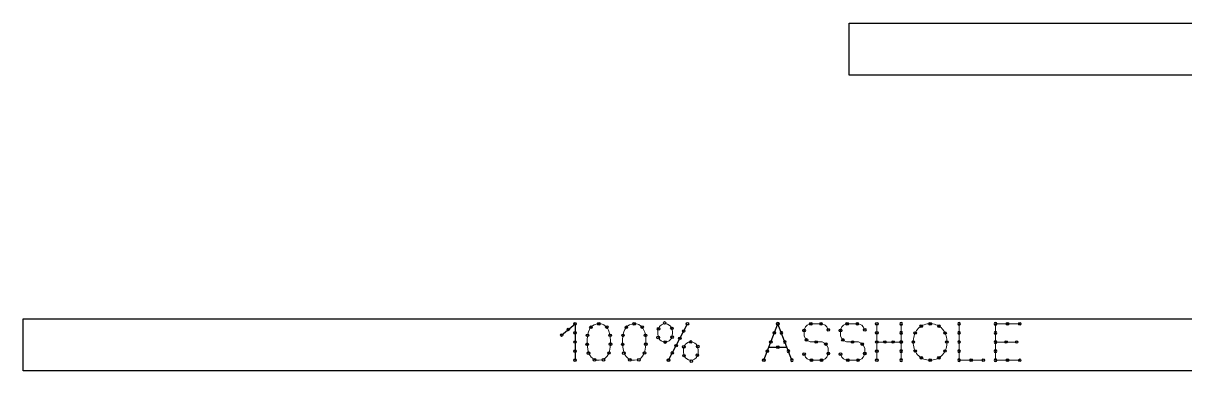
# Model space of a CAD drawing. Header units: millimetres. Extents: x 914 to 3588, y 1690 to 3669.
# Drawn here: x 914 to 1810, y 1690 to 1958 of the extents above; entities that cross this region are included whole.
import ezdxf

# ---------------------------------------------------------------- set-up
doc = ezdxf.new("R2010")
doc.units = ezdxf.units.MM

# ---------------------------------------------------------------- blocks, each defined once
blk = doc.blocks.new('*U268')
blk.add_circle((0, 0), 1)
blk = doc.blocks.new('*U270')
at = {"color": 0, "linetype": 'ByBlock', "lineweight": -2, "transparency": 16777216}
for p in [(2044.43, 2122.65), (2052.31, 2122.65), (2044.93, 2094.53), (2052.81, 2094.53)]:
    blk.add_blockref('*U268', p, dxfattribs=at)
for p, rotation in [((2039.27, 2117.46), 89.99999999999999), ((2057.98, 2117.96), 296.2586595547999), ((2041.18, 2110.17), 135.0000000000105), ((2048.62, 2108.61), 180), ((2056.05, 2107), 135.7638984609377), ((2039.27, 2099.22), 296.2586595548125), ((2057.98, 2099.72), 90)]:
    blk.add_blockref('*U268', p, dxfattribs=dict(at, rotation=rotation))
blk = doc.blocks.new('*U273')
blk.add_circle((0, 0), 1)
blk = doc.blocks.new('*U274')
at = {"color": 0, "linetype": 'ByBlock', "lineweight": -2, "transparency": 16777216, "rotation": 40.13617676390024}
for p in [(1334.01, 1721.79), (1339.17, 1726.14), (1328.85, 1717.44)]:
    blk.add_blockref('*U273', p, dxfattribs=at)
blk = doc.blocks.new('*U275')
blk.add_circle((0, 0), 1)
blk = doc.blocks.new('*U276')
at = {"color": 0, "linetype": 'ByBlock', "lineweight": -2, "transparency": 16777216, "rotation": 90}
for p in [(1339.17, 1726.14), (1339.17, 1719.11), (1339.17, 1712.08), (1339.17, 1705.05), (1339.17, 1698.02)]:
    blk.add_blockref('*U275', p, dxfattribs=at)
blk = doc.blocks.new('*U277')
blk.add_circle((1.97, -0.02), 1)
blk = doc.blocks.new('*U278')
at = {"color": 0, "linetype": 'ByBlock', "lineweight": -2, "transparency": 16777216}
for p, rotation in [((1743.24, 1826.48), 57.47510971221053), ((1748.42, 1830.62), 6.044092162240173), ((1754.97, 1829.43), 324.5445255655567), ((1741.55, 1819.9), 85.45195759087375), ((1758.6, 1823.8), 285.7807533095264), ((1741.59, 1813.05), 94.12759170251279), ((1759.37, 1817.01), 270.8069294551048), ((1743.48, 1806.52), 123.9435870197501), ((1748.95, 1802.82), 174.6232945719457), ((1755.43, 1804.33), 221.9872124958672), ((1758.73, 1810.2), 257.300415510403)]:
    blk.add_blockref('*U277', p, dxfattribs=dict(at, rotation=rotation))
blk = doc.blocks.new('*U279')
blk.add_circle((0, 0), 1)
blk = doc.blocks.new('*U280')
at = {"color": 0, "linetype": 'ByBlock', "lineweight": -2, "transparency": 16777216, "rotation": 62.63178957111329}
for p in [(1422.97, 1720.52), (1425.88, 1726.14), (1420.06, 1714.89), (1414.24, 1703.64), (1417.15, 1709.27), (1411.33, 1698.02)]:
    blk.add_blockref('*U279', p, dxfattribs=at)
blk = doc.blocks.new('*U281')
blk.add_circle((3.11, -0.47), 1)
blk = doc.blocks.new('*U282')
at = {"color": 0, "linetype": 'ByBlock', "lineweight": -2, "transparency": 16777216}
for p, rotation in [((1815.68, 1809.88), 92.54480437978431), ((1818.26, 1815.92), 24.56717132059612), ((1824.67, 1815.69), 319.3987053549886), ((1818.08, 1803.78), 137.7263109939036), ((1824.43, 1803.67), 220.0728900523503), ((1827.09, 1809.62), 265.6012946450119)]:
    blk.add_blockref('*U281', p, dxfattribs=dict(at, rotation=rotation))
blk = doc.blocks.new('*U283')
blk.add_circle((0, 0), 1)
blk = doc.blocks.new('*U284')
at = {"color": 0, "linetype": 'ByBlock', "lineweight": -2, "transparency": 16777216, "rotation": 68.94909689546591}
for p in [(1795.24, 1740.25), (1792.53, 1733.22), (1787.12, 1719.16), (1789.83, 1726.19), (1784.41, 1712.13)]:
    blk.add_blockref('*U283', p, dxfattribs=at)
blk = doc.blocks.new('*U287')
blk.add_circle((3.11, -0.47), 1)
blk = doc.blocks.new('*U288')
at = {"color": 0, "linetype": 'ByBlock', "lineweight": -2, "transparency": 16777216}
for p, rotation in [((1754.49, 1719.27), 24.56717132059612), ((1751.9, 1713.23), 92.54480437978431), ((1760.89, 1719.04), 319.3987053549886), ((1754.31, 1707.13), 137.7263109939036), ((1760.65, 1707.02), 220.0728900523503), ((1763.31, 1712.97), 265.6012946450119)]:
    blk.add_blockref('*U287', p, dxfattribs=dict(at, rotation=rotation))
blk = doc.blocks.new('*U289')
blk.add_circle((1.97, -0.02), 1)
blk = doc.blocks.new('*U290')
at = {"color": 0, "linetype": 'ByBlock', "lineweight": -2, "transparency": 16777216}
for p, rotation in [((1770.57, 1826.48), 57.47510971221053), ((1775.76, 1830.62), 6.044092162240173), ((1782.31, 1829.43), 324.5445255655567), ((1768.88, 1819.9), 85.45195759087375), ((1785.94, 1823.8), 285.7807533095264), ((1768.92, 1813.05), 94.12759170251279), ((1786.71, 1817.01), 270.8069294551048), ((1770.81, 1806.52), 123.9435870197501), ((1776.28, 1802.82), 174.6232945719457), ((1782.76, 1804.33), 221.9872124958672), ((1786.06, 1810.2), 257.300415510403)]:
    blk.add_blockref('*U289', p, dxfattribs=dict(at, rotation=rotation))
blk = doc.blocks.new('*U291')
blk.add_circle((0, 0), 1)
blk = doc.blocks.new('*U292')
at = {"color": 0, "linetype": 'ByBlock', "lineweight": -2, "transparency": 16777216}
for p in [(2044.43, 2122.65), (2052.31, 2122.65), (2044.93, 2094.53), (2052.81, 2094.53)]:
    blk.add_blockref('*U291', p, dxfattribs=at)
for p, rotation in [((2039.27, 2117.46), 89.99999999999999), ((2057.98, 2117.96), 296.2586595547999), ((2041.18, 2110.17), 135.0000000000105), ((2048.62, 2108.61), 180), ((2056.05, 2107), 135.7638984609377), ((2039.27, 2099.22), 296.2586595548125), ((2057.98, 2099.72), 90)]:
    blk.add_blockref('*U291', p, dxfattribs=dict(at, rotation=rotation))
blk = doc.blocks.new('*U293')
blk.add_circle((0, 0), 1)
blk = doc.blocks.new('*U294')
at = {"color": 0, "linetype": 'ByBlock', "lineweight": -2, "transparency": 16777216, "rotation": 68.94909689546591}
for p in [(1795.24, 1740.25), (1792.53, 1733.22), (1787.12, 1719.16), (1789.83, 1726.19), (1784.41, 1712.13)]:
    blk.add_blockref('*U293', p, dxfattribs=at)
blk = doc.blocks.new('*U296')
blk.add_circle((0, 0), 1)
blk = doc.blocks.new('*U297')
at = {"color": 0, "linetype": 'ByBlock', "lineweight": -2, "transparency": 16777216, "rotation": 90}
for p in [(1572.03, 1726.14), (1572.03, 1719.11), (1572.03, 1712.08), (1572.03, 1705.05), (1572.03, 1698.02)]:
    blk.add_blockref('*U296', p, dxfattribs=at)
blk = doc.blocks.new('*U298')
blk.add_circle((0, 0), 1)
blk = doc.blocks.new('*U300')
at = {"color": 0, "linetype": 'ByBlock', "lineweight": -2, "transparency": 16777216, "rotation": 90}
for p in [(4532.31, 2449.46), (4532.31, 2442.43), (4532.31, 2435.4), (4532.31, 2428.37), (4532.31, 2421.33)]:
    blk.add_blockref('*U298', p, dxfattribs=at)
blk = doc.blocks.new('*U308')
blk.add_circle((0, 0), 1)
blk = doc.blocks.new('*U310')
at = {"color": 0, "linetype": 'ByBlock', "lineweight": -2, "transparency": 16777216, "rotation": 90}
for p in [(4532.31, 2449.46), (4532.31, 2442.43), (4532.31, 2435.4), (4532.31, 2428.37), (4532.31, 2421.33)]:
    blk.add_blockref('*U308', p, dxfattribs=at)
blk = doc.blocks.new('*U319')
blk.add_circle((0, 0), 1)
blk = doc.blocks.new('*U321')
at = {"color": 0, "linetype": 'ByBlock', "lineweight": -2, "transparency": 16777216, "rotation": 90}
for p in [(4532.31, 2449.46), (4532.31, 2442.43), (4532.31, 2435.4), (4532.31, 2428.37), (4532.31, 2421.33)]:
    blk.add_blockref('*U319', p, dxfattribs=at)

msp = doc.modelspace()

# ---------------------------------------------------------------- linework, layer by layer
at = {"color": 139}
for p, q in [((1328.85, 1717.44), (1339.17, 1726.14)), ((1339.17, 1726.14), (1339.17, 1698.02)), ((1411.33, 1698.02), (1425.88, 1726.14)), ((1484.85, 1698.02), (1495.67, 1726.14)), ((1506.5, 1698.02), (1495.67, 1726.14)), ((1488.71, 1708.06), (1502.63, 1708.06))]:
    msp.add_line(p, q, dxfattribs=at)
at = {"color": 139, "lineweight": 0}
for p, q in [((1572.03, 1726.14), (1572.03, 1698.02)), ((1590.74, 1726.14), (1590.74, 1698.02)), ((1590.74, 1712.08), (1572.03, 1712.08))]:
    msp.add_line(p, q, dxfattribs=at)
for points in [[(1550.71, 1958), (2700.71, 1958), (2700.71, 1918), (1550.71, 1918)], [(913.51, 1729.89), (2063.51, 1729.89), (2063.51, 1689.89), (913.51, 1689.89)]]:
    msp.add_lwpolyline(points, close=True)
for points in [[(1355.56, 1725.95), (1353.93, 1725.42), (1352.55, 1724.54), (1352.33, 1724.35), (1351.22, 1723.15), (1350.28, 1721.68), (1349.56, 1719.95), (1349.34, 1719.24), (1349, 1717.73), (1348.74, 1716.02), (1348.59, 1714.14), (1348.55, 1712.07), (1348.57, 1710.43), (1348.72, 1708.35), (1349, 1706.47), (1349.38, 1704.79), (1349.9, 1703.29), (1350.52, 1701.99), (1351.26, 1700.88), (1351.46, 1700.65), (1352.67, 1699.49), (1354.1, 1698.68), (1355.71, 1698.19), (1357.52, 1698.02), (1357.71, 1698.02), (1359.55, 1698.21), (1361.15, 1698.77), (1362.54, 1699.64), (1362.75, 1699.83), (1363.86, 1701.03), (1364.78, 1702.5), (1365.51, 1704.25), (1365.72, 1704.92), (1366.06, 1706.43), (1366.3, 1708.12), (1366.45, 1710), (1366.51, 1712.07), (1366.49, 1713.59), (1366.36, 1715.51), (1366.17, 1717.17), (1365.89, 1718.58), (1365.61, 1719.56), (1364.97, 1721.23), (1364.18, 1722.68), (1363.99, 1722.96), (1362.82, 1724.26), (1361.41, 1725.27), (1360.98, 1725.48), (1359.36, 1725.97), (1357.52, 1726.14), (1357.37, 1726.14)], [(1382.89, 1725.95), (1381.27, 1725.42), (1379.88, 1724.54), (1379.66, 1724.35), (1378.55, 1723.15), (1377.61, 1721.68), (1376.89, 1719.95), (1376.68, 1719.24), (1376.33, 1717.73), (1376.08, 1716.02), (1375.93, 1714.14), (1375.89, 1712.07), (1375.91, 1710.43), (1376.06, 1708.35), (1376.33, 1706.47), (1376.72, 1704.79), (1377.23, 1703.29), (1377.85, 1701.99), (1378.6, 1700.88), (1378.79, 1700.65), (1380.01, 1699.49), (1381.44, 1698.68), (1383.04, 1698.19), (1384.85, 1698.02), (1385.05, 1698.02), (1386.88, 1698.21), (1388.48, 1698.77), (1389.87, 1699.64), (1390.09, 1699.83), (1391.2, 1701.03), (1392.11, 1702.5), (1392.84, 1704.25), (1393.05, 1704.92), (1393.4, 1706.43), (1393.63, 1708.12), (1393.78, 1710), (1393.84, 1712.07), (1393.82, 1713.59), (1393.69, 1715.51), (1393.5, 1717.17), (1393.22, 1718.58), (1392.95, 1719.56), (1392.31, 1721.23), (1391.52, 1722.68), (1391.32, 1722.96), (1390.15, 1724.26), (1388.74, 1725.27), (1388.31, 1725.48), (1386.69, 1725.97), (1384.85, 1726.14), (1384.7, 1726.14)], [(1411.81, 1712.89), (1412.95, 1714.02), (1413.01, 1714.11), (1413.78, 1715.51), (1414.23, 1717.11), (1414.4, 1718.88), (1414.36, 1719.79), (1414.11, 1721.61), (1413.57, 1723.12), (1412.76, 1724.32), (1411.85, 1725.17), (1410.41, 1725.89), (1408.75, 1726.14), (1407.41, 1725.98), (1405.92, 1725.38), (1404.62, 1724.3), (1404.31, 1723.93), (1403.56, 1722.59), (1403.11, 1720.99), (1402.96, 1719.09), (1402.98, 1718.35), (1403.23, 1716.55), (1403.77, 1715.04), (1404.59, 1713.82), (1405.63, 1712.95), (1407.08, 1712.27), (1408.77, 1712.04), (1410.36, 1712.23)], [(1411.79, 1712.91), (1412.93, 1714.04), (1412.97, 1714.11), (1413.76, 1715.53), (1414.21, 1717.13), (1414.38, 1718.9), (1414.33, 1719.83), (1414.09, 1721.63), (1413.55, 1723.14), (1412.74, 1724.34), (1411.83, 1725.17), (1410.38, 1725.89), (1408.73, 1726.14), (1407.41, 1726), (1405.92, 1725.4), (1404.62, 1724.3), (1404.31, 1723.93), (1403.56, 1722.61), (1403.11, 1720.99), (1402.96, 1719.11), (1402.98, 1718.37), (1403.23, 1716.55), (1403.77, 1715.04), (1404.59, 1713.82), (1405.61, 1712.95), (1407.08, 1712.27), (1408.77, 1712.04), (1410.34, 1712.25)], [(1425.38, 1711.27), (1424.24, 1710.14), (1424.18, 1710.05), (1423.41, 1708.65), (1422.96, 1707.06), (1422.79, 1705.28), (1422.83, 1704.37), (1423.08, 1702.55), (1423.62, 1701.04), (1424.43, 1699.84), (1425.34, 1698.99), (1426.78, 1698.27), (1428.44, 1698.02), (1429.78, 1698.18), (1431.27, 1698.78), (1432.57, 1699.86), (1432.88, 1700.23), (1433.63, 1701.58), (1434.08, 1703.17), (1434.23, 1705.07), (1434.21, 1705.81), (1433.96, 1707.61), (1433.42, 1709.12), (1432.59, 1710.34), (1431.56, 1711.21), (1430.11, 1711.89), (1428.42, 1712.12), (1426.82, 1711.94)], [(1425.4, 1711.25), (1424.26, 1710.12), (1424.22, 1710.05), (1423.43, 1708.63), (1422.98, 1707.03), (1422.81, 1705.26), (1422.85, 1704.33), (1423.1, 1702.53), (1423.64, 1701.02), (1424.45, 1699.82), (1425.36, 1698.99), (1426.8, 1698.27), (1428.46, 1698.02), (1429.78, 1698.16), (1431.27, 1698.76), (1432.57, 1699.86), (1432.88, 1700.23), (1433.63, 1701.55), (1434.08, 1703.17), (1434.23, 1705.05), (1434.21, 1705.79), (1433.96, 1707.61), (1433.42, 1709.12), (1432.59, 1710.34), (1431.58, 1711.21), (1430.11, 1711.89), (1428.42, 1712.12), (1426.84, 1711.91)]]:
    msp.add_lwpolyline(points, close=True, dxfattribs=at)
for points in [[(1515.87, 1702.71), (1517.03, 1700.37), (1518.19, 1699.21), (1520.53, 1698.02), (1529.89, 1698.02), (1532.23, 1699.21), (1533.42, 1700.37), (1534.58, 1702.71), (1534.58, 1707.4), (1533.42, 1709.75), (1532.23, 1710.91), (1529.89, 1712.1), (1520.53, 1712.1), (1518.19, 1713.25), (1517.03, 1714.41), (1515.87, 1716.76), (1515.87, 1721.45), (1517.03, 1723.8), (1518.19, 1724.95), (1520.53, 1726.14), (1529.89, 1726.14), (1532.23, 1724.95), (1533.42, 1723.8), (1534.58, 1721.45)], [(1515.87, 1702.71), (1517.03, 1700.37), (1518.19, 1699.21), (1520.53, 1698.02), (1529.89, 1698.02), (1532.23, 1699.21), (1533.42, 1700.37), (1534.58, 1702.71), (1534.58, 1707.4), (1533.42, 1709.75), (1532.23, 1710.91), (1529.89, 1712.1), (1520.53, 1712.1), (1518.19, 1713.25), (1517.03, 1714.41), (1515.87, 1716.76), (1515.87, 1721.45), (1517.03, 1723.8), (1518.19, 1724.95), (1520.53, 1726.14), (1529.89, 1726.14), (1532.23, 1724.95), (1533.42, 1723.8), (1534.58, 1721.45)], [(1543.95, 1702.71), (1545.11, 1700.37), (1546.27, 1699.21), (1548.61, 1698.02), (1557.97, 1698.02), (1560.31, 1699.21), (1561.5, 1700.37), (1562.66, 1702.71), (1562.66, 1707.4), (1561.5, 1709.75), (1560.31, 1710.91), (1557.97, 1712.1), (1548.61, 1712.1), (1546.27, 1713.25), (1545.11, 1714.41), (1543.95, 1716.76), (1543.95, 1721.45), (1545.11, 1723.8), (1546.27, 1724.95), (1548.61, 1726.14), (1557.97, 1726.14), (1560.31, 1724.95), (1561.5, 1723.8), (1562.66, 1721.45)], [(1543.95, 1702.71), (1545.11, 1700.37), (1546.27, 1699.21), (1548.61, 1698.02), (1557.97, 1698.02), (1560.31, 1699.21), (1561.5, 1700.37), (1562.66, 1702.71), (1562.66, 1707.4), (1561.5, 1709.75), (1560.31, 1710.91), (1557.97, 1712.1), (1548.61, 1712.1), (1546.27, 1713.25), (1545.11, 1714.41), (1543.95, 1716.76), (1543.95, 1721.45), (1545.11, 1723.8), (1546.27, 1724.95), (1548.61, 1726.14), (1557.97, 1726.14), (1560.31, 1724.95), (1561.5, 1723.8), (1562.66, 1721.45)], [(1613.12, 1726.14), (1612.16, 1726.12), (1610.92, 1726), (1609.73, 1725.78), (1608.59, 1725.44), (1607.51, 1725.02), (1606.48, 1724.5), (1605.51, 1723.87), (1604.6, 1723.15), (1603.74, 1722.32), (1603.3, 1721.83), (1602.64, 1720.97), (1602.04, 1720.04), (1601.52, 1719.03), (1601.1, 1717.98), (1600.74, 1716.85), (1600.46, 1715.66), (1600.27, 1714.4), (1600.15, 1713.09), (1600.1, 1711.71), (1600.14, 1710.76), (1600.26, 1709.55), (1600.47, 1708.35), (1600.76, 1707.18), (1601.17, 1706.05), (1601.66, 1704.92), (1602.08, 1704.13), (1602.73, 1703.11), (1603.48, 1702.18), (1604.3, 1701.31), (1605.23, 1700.54), (1606.24, 1699.86), (1607.23, 1699.31), (1608.3, 1698.84), (1609.44, 1698.47), (1610.61, 1698.21), (1611.83, 1698.04), (1613.1, 1698)], [(1613.07, 1726.14), (1614.03, 1726.12), (1615.28, 1726), (1616.47, 1725.77), (1617.61, 1725.44), (1618.69, 1725.02), (1619.71, 1724.5), (1620.69, 1723.87), (1621.6, 1723.15), (1622.46, 1722.32), (1622.9, 1721.83), (1623.56, 1720.97), (1624.15, 1720.03), (1624.67, 1719.03), (1625.1, 1717.97), (1625.45, 1716.85), (1625.74, 1715.65), (1625.93, 1714.4), (1626.05, 1713.09), (1626.09, 1711.71), (1626.06, 1710.75), (1625.94, 1709.55), (1625.73, 1708.35), (1625.43, 1707.18), (1625.03, 1706.04), (1624.53, 1704.92), (1624.12, 1704.13), (1623.47, 1703.11), (1622.72, 1702.17), (1621.89, 1701.31), (1620.97, 1700.54), (1619.95, 1699.85), (1618.97, 1699.31), (1617.89, 1698.84), (1616.75, 1698.47), (1615.58, 1698.21), (1614.36, 1698.04), (1613.1, 1698)], [(1635.43, 1726.14), (1635.43, 1698.01), (1654.14, 1698.01)], [(1682.22, 1726.11), (1663.51, 1726.11), (1663.51, 1697.98), (1682.22, 1697.98)], [(1663.51, 1726.11), (1663.51, 1697.98), (1682.22, 1697.98)], [(1679.87, 1712.06), (1663.51, 1712.06)]]:
    msp.add_lwpolyline(points, dxfattribs=at)
for centre in [(1606.3, 1724.32), (1613.1, 1726.12), (1613.15, 1726.12), (1619.94, 1724.32), (1672.87, 1726.11), (1682.22, 1726.11), (1572.03, 1712.08), (1578.27, 1712.08), (1584.51, 1712.08), (1590.74, 1712.08), (1600.19, 1712.08), (1601.61, 1719.05), (1624.64, 1719.05), (1626.06, 1712.08), (1671.69, 1712.06), (1679.87, 1712.06), (1495.67, 1708.06), (1601.65, 1705.13), (1624.6, 1705.13), (1606.34, 1699.86), (1613.07, 1698.02), (1613.17, 1698.02), (1619.91, 1699.86), (1644.79, 1698.05), (1654.14, 1698.01), (1672.87, 1698.01), (1682.22, 1697.98)]:
    msp.add_circle(centre, 1)

# ---------------------------------------------------------------- block references
for name, p in [('*U274', (0, 0)), ('*U276', (0, 0)), ('*U278', (-392.87, -104.67)), ('*U290', (-392.87, -104.67)), ('*U280', (0, 0)), ('*U284', (-299.57, -14.11)), ('*U270', (-523.4, -396.51)), ('*U292', (-495.32, -396.51)), ('*U297', (0, 0)), ('*U282', (-392.87, -104.67))]:
    msp.add_blockref(name, p)
at = {"rotation": 180}
msp.add_blockref('*U288', (3166.28, 3432.18), dxfattribs=at)
at = {"extrusion": (0, 0, -1), "zscale": -1}
msp.add_blockref('*U294', (-3290.91, -14.11), dxfattribs=at)
at = {"xscale": -1}
for name, p in [('*U300', (6123.05, -723.32)), ('*U310', (6167.74, -723.32)), ('*U321', (6195.83, -723.35))]:
    msp.add_blockref(name, p, dxfattribs=at)

doc.saveas('drawing.dxf')
